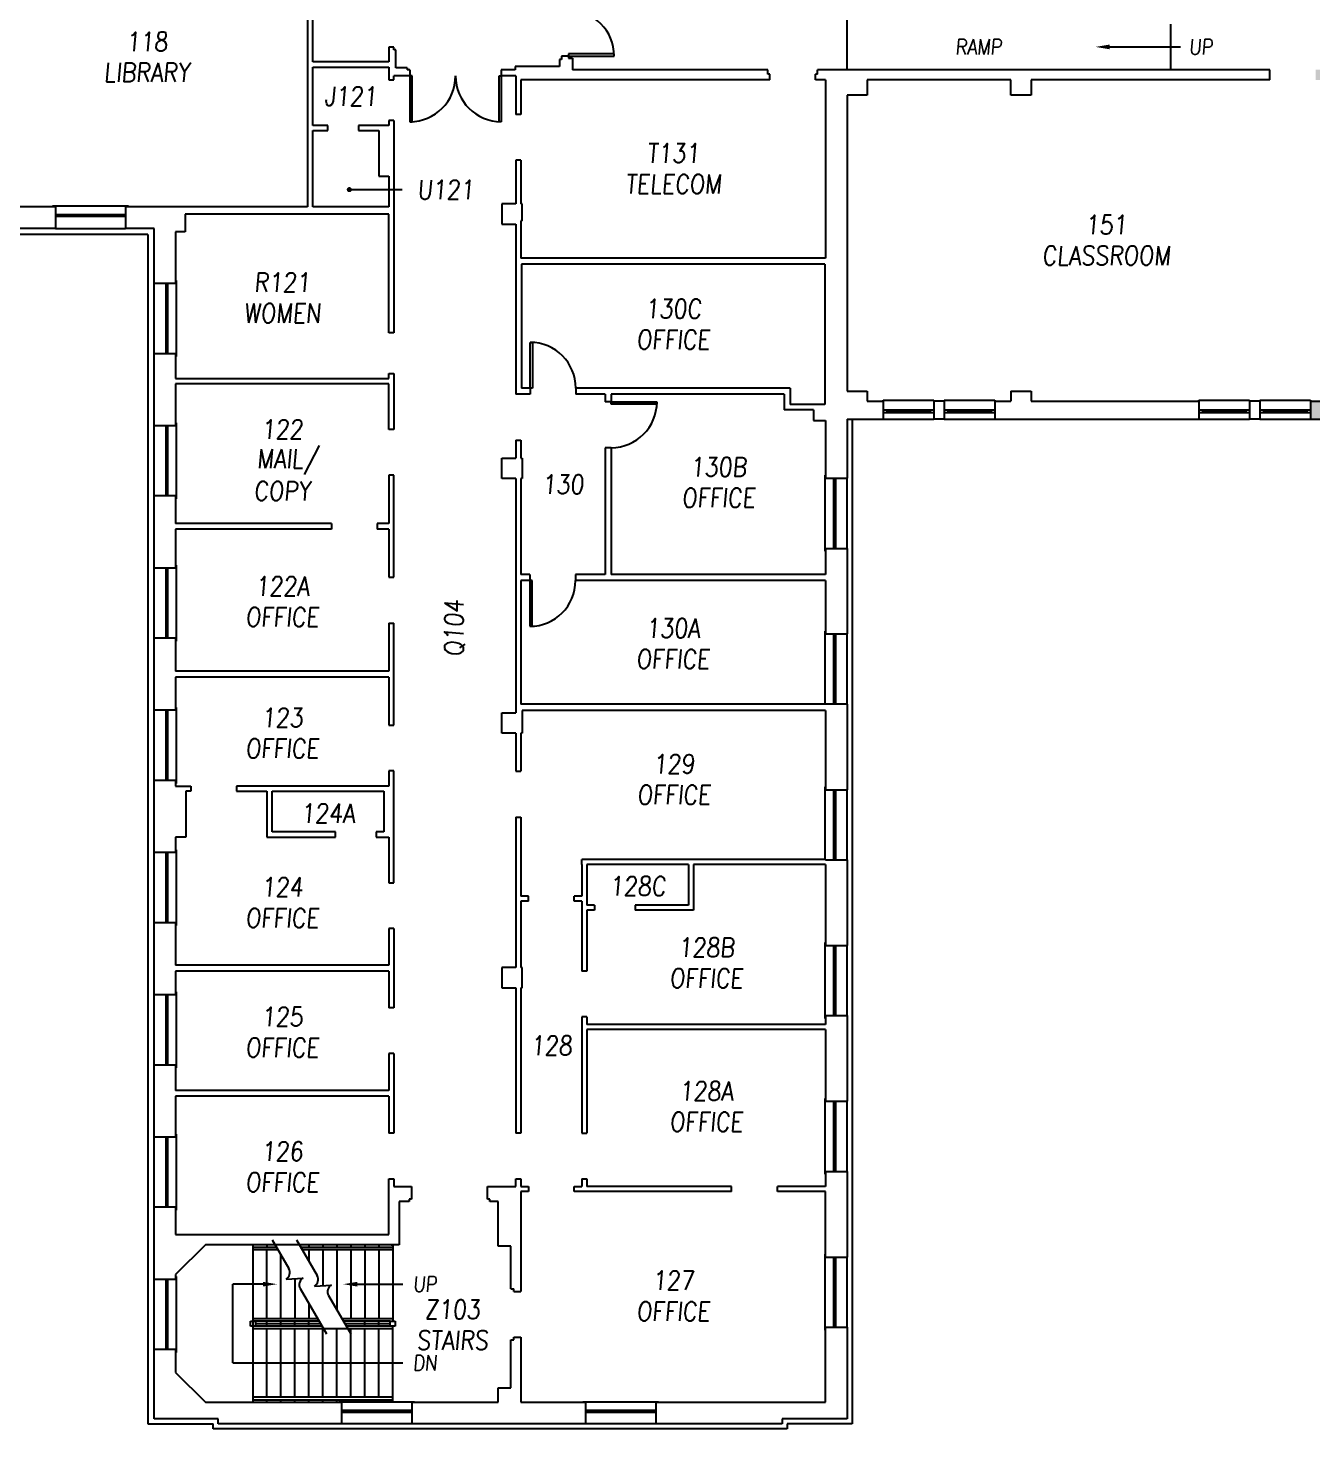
# Model space of a CAD drawing. Extents: x 689 to 4377, y 664 to 3532.
# Drawn here: x 1956 to 2967, y 1768 to 2871 of the extents above; entities that cross this region are included whole.
import ezdxf
from ezdxf.enums import TextEntityAlignment as Align

# ---------------------------------------------------------------- set-up
doc = ezdxf.new("R2010")
doc.units = 0
doc.header["$MEASUREMENT"] = 0
for name, color, linetype in [('A-BELOW', 111, 'CONTINUOUS'), ('A-DOOR', 7, 'CONTINUOUS'), ('A-FS-ID', 6, 'CONTINUOUS'), ('A-FS-NM', 6, 'CONTINUOUS'), ('A-GLAZ', 191, 'CONTINUOUS'), ('A-STRS', 4, 'CONTINUOUS'), ('A-WL-EX', 171, 'CONTINUOUS'), ('class_FILL', 252, 'CONTINUOUS')]:
    doc.layers.add(name, color=color, linetype=linetype)
doc.styles.get("Standard").update_dxf_attribs({"font": 'ROMANS.shx', "width": 0.85, "oblique": 5, "height": 6})

msp = doc.modelspace()

# ---------------------------------------------------------------- hatches: boundary and pattern name
at = {"layer": 'class_FILL'}
h = msp.add_hatch(color=256, dxfattribs=at)
h.dxf.hatch_style = 1
h.paths.add_polyline_path([(3214.81344, 2569.49503), (3570.18844, 2569.49503), (3570.18844, 2487.87003), (3579.18844, 2487.87003), (3579.18844, 2501.49503), (3594.81344, 2501.49503), (3594.81344, 2564.49503), (3606.81344, 2564.49503), (3606.81344, 2586.49503), (3594.81344, 2586.49503), (3594.81344, 2816.49503), (3606.81344, 2816.49503), (3606.81344, 2838.49503), (3574.81344, 2838.49503), (3574.81344, 2830.49503), (3586.81344, 2830.49503), (3586.81344, 2782.49503), (3538.81344, 2782.49503), (3538.81344, 2778.49503), (3574.81344, 2778.49503), (3574.81344, 2577.49503), (3424.81344, 2577.49503), (3424.81344, 2768.49503), (3497.81344, 2768.49503), (3497.81344, 2830.49503), (3538.81344, 2830.49503), (3538.81344, 2838.49503), (3473.31344, 2838.49503), (3473.31344, 2830.49503), (3489.81344, 2830.49503), (3489.81344, 2776.49503), (3424.81344, 2776.49503), (3424.81344, 2830.49503), (3441.31344, 2830.49503), (3441.31344, 2838.49503), (3418.81344, 2838.49503), (3418.81344, 2834.49503), (3420.81344, 2834.49503), (3420.81344, 2577.49503), (3412.81344, 2577.49503), (3412.81344, 2585.49503), (3396.81344, 2585.49503), (3396.81344, 2577.49503), (3384.81344, 2577.49503), (3384.81344, 2834.49503), (3386.81344, 2834.49503), (3386.81344, 2838.49503), (3260.81344, 2838.49503), (3260.81344, 2830.49503), (3262.81344, 2830.49503), (3262.81344, 2794.49503), (3270.81344, 2794.49503), (3270.81344, 2818.49503), (3380.81344, 2818.49503), (3380.81344, 2577.49503), (3216.81344, 2577.49503), (3216.81344, 2614.96026), (3208.81344, 2614.96026), (3208.81344, 2585.49503), (3199.81344, 2585.49503), (3199.81344, 2818.49503), (3208.81344, 2818.49503), (3208.81344, 2614.96026), (3216.81344, 2614.96026), (3216.81344, 2717.49503), (3262.81344, 2717.49503), (3262.81344, 2733.49503), (3258.81344, 2733.49503), (3258.81344, 2721.49503), (3216.81344, 2721.49503), (3216.81344, 2745.49503), (3258.81344, 2745.49503), (3258.81344, 2733.49503), (3262.81344, 2733.49503), (3262.81344, 2749.49503), (3216.81344, 2749.49503), (3216.81344, 2830.49503), (3224.81344, 2830.49503), (3224.81344, 2838.49503), (3183.81344, 2838.49503), (3183.81344, 2826.49503), (3166.81344, 2826.49503), (3166.81344, 2818.49503), (3191.81344, 2818.49503), (3191.81344, 2727.24503), (3092.81344, 2727.24503), (3092.81344, 2818.49503), (3118.81344, 2818.49503), (3118.81344, 2826.49503), (3101.81344, 2826.49503), (3101.81344, 2838.49503), (3068.81344, 2838.49503), (3068.81344, 2830.49503), (3084.81344, 2830.49503), (3084.81344, 2719.24503), (3191.81344, 2719.24503), (3191.81344, 2585.49503), (3187.81344, 2585.49503), (3187.81344, 2577.49503), (3016.81344, 2577.49503), (3016.81344, 2830.49503), (3032.81344, 2830.49503), (3032.81344, 2838.49503), (2969.81344, 2838.49503), (2969.81344, 2830.49503), (2981.81344, 2830.49503), (2981.81344, 2818.49503), (2997.81344, 2818.49503), (2997.81344, 2830.49503), (3008.81344, 2830.49503), (3008.81344, 2577.49503), (2997.81344, 2577.49503), (2997.81344, 2585.49503), (2981.81344, 2585.49503), (2981.81344, 2577.49503), (2965.81344, 2577.49503), (2965.81344, 2563.49503), (3200.81344, 2563.49503), (3200.81344, 2544.49503), (3214.81344, 2544.49503)])
h.paths.add_polyline_path([(3270.81344, 2826.49503), (3270.81344, 2830.49503), (3368.81344, 2830.49503), (3368.81344, 2826.49503)], flags=16)
h.paths.add_polyline_path([(3574.81344, 2569.49503), (3586.81344, 2569.49503), (3586.81344, 2541.49503), (3586.81344, 2509.49503), (3578.81344, 2509.49503), (3578.81344, 2517.49503), (3574.81344, 2517.49503)], flags=16)
h.paths.add_polyline_path([(3582.81344, 2577.49503), (3582.81344, 2778.49503), (3586.81344, 2778.49503), (3586.81344, 2577.49503)], flags=16)

# ---------------------------------------------------------------- linework, layer by layer
at = {"layer": 'A-BELOW'}
for p, q in [((2600.43844, 2934.49503), (2600.43844, 2838.49503)), ((2855.43844, 2874.49503), (2855.43844, 2838.49503)), ((2807.68844, 2856.49503), (2863.43844, 2856.49503)), ((2034.68844, 2731.12003), (1974.93844, 2731.12003)), ((1974.93844, 2731.12003), (1974.93844, 2730.62003)), ((2034.68844, 2731.12003), (2034.68844, 2730.62003)), ((1977.18844, 2713.62003), (2032.43844, 2713.62003)), ((2050.06344, 2708.87003), (1591.56344, 2708.87003)), ((2050.06344, 2708.87003), (2050.06344, 1772.49503)), ((2054.81344, 2614.99503), (2054.81344, 2670.24503)), ((2072.31344, 2672.49503), (2071.81344, 2672.49503)), ((2072.31344, 2672.49503), (2072.31344, 2612.74503)), ((2072.31344, 2612.74503), (2071.81344, 2612.74503)), ((2629.12594, 2578.49503), (2669.12594, 2578.49503)), ((2629.12594, 2577.49503), (2629.12594, 2578.49503)), ((2669.12594, 2578.49503), (2669.12594, 2577.49503)), ((2677.12594, 2578.49503), (2717.12594, 2578.49503)), ((2677.12594, 2577.49503), (2677.12594, 2578.49503)), ((2717.12594, 2578.49503), (2717.12594, 2577.49503)), ((2877.81344, 2577.49503), (2877.81344, 2578.49503)), ((2877.81344, 2578.49503), (2917.81344, 2578.49503)), ((2917.81344, 2578.49503), (2917.81344, 2577.49503)), ((2925.81344, 2577.49503), (2925.81344, 2578.49503)), ((2925.81344, 2578.49503), (2965.81344, 2578.49503)), ((2965.81344, 2578.49503), (2965.81344, 2577.49503)), ((2072.31344, 2560.49503), (2071.81344, 2560.49503)), ((2072.31344, 2560.49503), (2072.31344, 2500.74503)), ((2604.81344, 2563.49503), (2604.81344, 1772.49503)), ((2629.12594, 2563.49503), (2669.12594, 2563.49503)), ((2677.12594, 2563.49503), (2717.12594, 2563.49503)), ((2877.81344, 2563.49503), (2917.81344, 2563.49503)), ((2925.81344, 2563.49503), (2965.81344, 2563.49503)), ((2054.81344, 2502.99503), (2054.81344, 2558.24503)), ((2583.31344, 2519.24503), (2583.31344, 2459.49503)), ((2583.31344, 2519.24503), (2583.81344, 2519.24503)), ((2600.81344, 2461.74503), (2600.81344, 2516.99503)), ((2072.31344, 2500.74503), (2071.81344, 2500.74503)), ((2583.31344, 2459.49503), (2583.81344, 2459.49503)), ((2072.31344, 2448.49503), (2071.81344, 2448.49503)), ((2072.31344, 2448.49503), (2072.31344, 2388.74503)), ((2054.81344, 2390.99503), (2054.81344, 2446.24503)), ((2583.31344, 2396.62003), (2583.31344, 2339.12003)), ((2583.31344, 2396.62003), (2583.81344, 2396.62003)), ((2600.81344, 2339.12003), (2600.81344, 2394.37003)), ((2072.31344, 2388.74503), (2071.81344, 2388.74503)), ((2054.81344, 2278.99503), (2054.81344, 2334.24503)), ((2072.31344, 2336.49503), (2071.81344, 2336.49503)), ((2072.31344, 2336.49503), (2072.31344, 2276.74503)), ((2072.31344, 2276.74503), (2071.81344, 2276.74503)), ((2583.31344, 2273.99503), (2583.31344, 2216.87003)), ((2583.31344, 2273.99503), (2583.81344, 2273.99503)), ((2600.81344, 2216.49503), (2600.81344, 2271.74503)), ((2054.81344, 2166.99503), (2054.81344, 2222.24503)), ((2072.31344, 2224.49503), (2071.81344, 2224.49503)), ((2072.31344, 2224.49503), (2072.31344, 2164.74503)), ((2072.31344, 2164.74503), (2071.81344, 2164.74503)), ((2583.31344, 2151.37003), (2583.31344, 2091.62003)), ((2583.31344, 2151.37003), (2583.81344, 2151.37003)), ((2600.81344, 2093.87003), (2600.81344, 2149.12003)), ((2054.81344, 2054.99503), (2054.81344, 2110.24503)), ((2072.31344, 2112.49503), (2071.81344, 2112.49503)), ((2072.31344, 2112.49503), (2072.31344, 2052.74503)), ((2583.31344, 2091.62003), (2583.81344, 2091.62003)), ((2072.31344, 2052.74503), (2071.81344, 2052.74503)), ((2583.31344, 2028.74503), (2583.31344, 1968.99503)), ((2583.31344, 2028.74503), (2583.81344, 2028.74503)), ((2600.81344, 1971.24503), (2600.81344, 2026.49503)), ((2054.81344, 1942.99503), (2054.81344, 1998.24503)), ((2072.31344, 2000.49503), (2071.81344, 2000.49503)), ((2072.31344, 2000.49503), (2072.31344, 1940.74503)), ((2583.31344, 1968.99503), (2583.81344, 1968.99503)), ((2072.31344, 1940.74503), (2071.81344, 1940.74503)), ((2583.31344, 1906.12003), (2583.31344, 1846.37003)), ((2583.31344, 1906.12003), (2583.81344, 1906.12003)), ((2600.81344, 1848.62003), (2600.81344, 1903.87003)), ((2054.81344, 1830.99503), (2054.81344, 1886.24503)), ((2072.31344, 1888.49503), (2071.81344, 1888.49503)), ((2072.31344, 1888.49503), (2072.31344, 1828.74503)), ((2583.31344, 1846.37003), (2583.81344, 1846.37003)), ((2072.31344, 1828.74503), (2071.81344, 1828.74503)), ((2200.31344, 1789.99503), (2260.06344, 1789.99503)), ((2200.31344, 1789.99503), (2200.31344, 1789.49503)), ((2260.06344, 1789.99503), (2260.06344, 1789.49503)), ((2392.56344, 1789.99503), (2452.31344, 1789.99503)), ((2392.56344, 1789.99503), (2392.56344, 1789.49503)), ((2452.31344, 1789.99503), (2452.31344, 1789.49503)), ((2050.06344, 1772.49503), (2101.31344, 1772.49503)), ((2101.31344, 1768.49503), (2101.31344, 1772.49503)), ((2553.56344, 1768.49503), (2101.31344, 1768.49503)), ((2257.81344, 1772.49503), (2202.56344, 1772.49503)), ((2450.06344, 1772.49503), (2394.81344, 1772.49503)), ((2604.81344, 1772.49503), (2553.56344, 1772.49503)), ((2553.56344, 1772.49503), (2553.56344, 1768.49503))]:
    msp.add_line(p, q, dxfattribs=at)
msp.add_solid([(2807.68844, 2854.62003), (2807.68844, 2858.37003), (2796.43844, 2856.49503)], dxfattribs=at)
at = {"layer": 'A-DOOR'}
for p, q in [((2417.31344, 2850.99503), (2381.31344, 2850.99503)), ((2381.31344, 2850.99503), (2381.31344, 2849.24503)), ((2381.31344, 2849.24503), (2417.31344, 2849.24503)), ((2417.31344, 2849.24503), (2417.31344, 2850.99503)), ((2258.06344, 2833.62003), (2256.31344, 2833.62003)), ((2256.31344, 2833.62003), (2256.31344, 2797.62003)), ((2258.06344, 2797.62003), (2258.06344, 2833.62003)), ((2326.56344, 2833.62003), (2328.31344, 2833.62003)), ((2326.56344, 2797.62003), (2326.56344, 2833.62003)), ((2328.31344, 2833.62003), (2328.31344, 2797.62003)), ((2256.31344, 2797.62003), (2258.06344, 2797.62003)), ((2328.31344, 2797.62003), (2326.56344, 2797.62003)), ((2351.06344, 2623.87003), (2352.81344, 2623.87003)), ((2351.06344, 2587.87003), (2351.06344, 2623.87003)), ((2352.81344, 2623.87003), (2352.81344, 2587.87003)), ((2352.81344, 2587.87003), (2351.06344, 2587.87003)), ((2414.93844, 2575.24503), (2414.93844, 2576.99503)), ((2414.93844, 2576.99503), (2450.93844, 2576.99503)), ((2450.93844, 2575.24503), (2414.93844, 2575.24503)), ((2450.93844, 2576.99503), (2450.93844, 2575.24503)), ((2350.81344, 2436.37003), (2350.81344, 2400.37003)), ((2352.56344, 2436.37003), (2350.81344, 2436.37003)), ((2352.56344, 2400.37003), (2352.56344, 2436.37003)), ((2350.81344, 2400.37003), (2352.56344, 2400.37003))]:
    msp.add_line(p, q, dxfattribs=at)
for centre, start, end in [((2381.31344, 2849.24503), 0, 90), ((2256.31344, 2833.62003), 270, 0), ((2328.31344, 2833.62003), 180, 270), ((2351.06344, 2587.87003), 0, 90), ((2414.93844, 2576.99503), 270, 0), ((2350.81344, 2436.37003), 270, 0)]:
    msp.add_arc(centre, 36, start, end, dxfattribs=at)
at = {"layer": 'A-FS-ID'}
msp.add_line((2208.65897, 2744.13831), (2250.17055, 2744.13831), dxfattribs=at)
at = {"layer": 'A-FS-ID', "const_width": 2}
msp.add_lwpolyline([(2209.65897, 2744.13831, -1), (2207.65897, 2744.13831, -1)], format="xyb", close=True, dxfattribs=at)
at = {"layer": 'A-GLAZ'}
for p, q in [((2032.43844, 2724.37003), (1977.18844, 2724.37003)), ((1979.18844, 2724.37003), (1979.18844, 2722.87003)), ((2003.06344, 2722.87003), (2003.06344, 2724.37003)), ((2006.56344, 2722.87003), (2006.56344, 2724.37003)), ((2030.43844, 2724.37003), (2030.43844, 2722.87003)), ((2032.43844, 2722.87003), (1977.18844, 2722.87003)), ((1979.18844, 2723.74503), (2003.06344, 2723.74503)), ((1979.18844, 2723.49503), (2003.06344, 2723.49503)), ((2006.56344, 2723.74503), (2030.43844, 2723.74503)), ((2006.56344, 2723.49503), (2030.43844, 2723.49503)), ((2064.06344, 2670.24503), (2064.06344, 2614.99503)), ((2065.56344, 2670.24503), (2065.56344, 2614.99503)), ((2065.56344, 2668.24503), (2064.06344, 2668.24503)), ((2064.68844, 2644.37003), (2064.68844, 2668.24503)), ((2064.93844, 2644.37003), (2064.93844, 2668.24503)), ((2064.06344, 2644.37003), (2065.56344, 2644.37003)), ((2064.06344, 2640.87003), (2065.56344, 2640.87003)), ((2064.68844, 2616.99503), (2064.68844, 2640.87003)), ((2064.93844, 2616.99503), (2064.93844, 2640.87003)), ((2065.56344, 2616.99503), (2064.06344, 2616.99503)), ((2669.12594, 2570.49503), (2629.12594, 2570.49503)), ((2632.12594, 2570.49503), (2632.12594, 2568.49503)), ((2666.12594, 2570.49503), (2666.12594, 2568.49503)), ((2717.12594, 2570.49503), (2677.12594, 2570.49503)), ((2680.12594, 2570.49503), (2680.12594, 2568.49503)), ((2714.12594, 2570.49503), (2714.12594, 2568.49503)), ((2917.81344, 2570.49503), (2877.81344, 2570.49503)), ((2880.81344, 2570.49503), (2880.81344, 2568.49503)), ((2914.81344, 2570.49503), (2914.81344, 2568.49503)), ((2965.81344, 2570.49503), (2925.81344, 2570.49503)), ((2928.81344, 2570.49503), (2928.81344, 2568.49503)), ((2962.81344, 2570.49503), (2962.81344, 2568.49503)), ((2669.12594, 2568.49503), (2629.12594, 2568.49503)), ((2666.12594, 2569.49503), (2632.12594, 2569.49503)), ((2666.12594, 2569.24503), (2632.12594, 2569.24503)), ((2666.12594, 2568.74503), (2632.12594, 2568.74503)), ((2717.12594, 2568.49503), (2677.12594, 2568.49503)), ((2714.12594, 2569.49503), (2680.12594, 2569.49503)), ((2714.12594, 2569.24503), (2680.12594, 2569.24503)), ((2714.12594, 2568.74503), (2680.12594, 2568.74503)), ((2917.81344, 2568.49503), (2877.81344, 2568.49503)), ((2914.81344, 2569.49503), (2880.81344, 2569.49503)), ((2914.81344, 2569.24503), (2880.81344, 2569.24503)), ((2914.81344, 2568.74503), (2880.81344, 2568.74503)), ((2965.81344, 2568.49503), (2925.81344, 2568.49503)), ((2962.81344, 2569.49503), (2928.81344, 2569.49503)), ((2962.81344, 2569.24503), (2928.81344, 2569.24503)), ((2962.81344, 2568.74503), (2928.81344, 2568.74503)), ((2064.06344, 2558.24503), (2064.06344, 2502.99503)), ((2065.56344, 2556.24503), (2064.06344, 2556.24503)), ((2064.68844, 2532.37003), (2064.68844, 2556.24503)), ((2064.93844, 2532.37003), (2064.93844, 2556.24503)), ((2065.56344, 2558.24503), (2065.56344, 2502.99503)), ((2064.06344, 2532.37003), (2065.56344, 2532.37003)), ((2064.06344, 2528.87003), (2065.56344, 2528.87003)), ((2064.68844, 2504.99503), (2064.68844, 2528.87003)), ((2064.93844, 2504.99503), (2064.93844, 2528.87003)), ((2590.06344, 2516.99503), (2590.06344, 2461.74503)), ((2590.06344, 2514.99503), (2591.56344, 2514.99503)), ((2590.68844, 2491.12003), (2590.68844, 2514.99503)), ((2590.93844, 2491.12003), (2590.93844, 2514.99503)), ((2591.56344, 2516.99503), (2591.56344, 2461.74503)), ((2065.56344, 2504.99503), (2064.06344, 2504.99503)), ((2591.56344, 2491.12003), (2590.06344, 2491.12003)), ((2591.56344, 2487.62003), (2590.06344, 2487.62003)), ((2590.68844, 2463.74503), (2590.68844, 2487.62003)), ((2590.93844, 2463.74503), (2590.93844, 2487.62003)), ((2590.06344, 2463.74503), (2591.56344, 2463.74503)), ((2064.06344, 2446.24503), (2064.06344, 2390.99503)), ((2065.56344, 2444.24503), (2064.06344, 2444.24503)), ((2064.68844, 2420.37003), (2064.68844, 2444.24503)), ((2064.93844, 2420.37003), (2064.93844, 2444.24503)), ((2065.56344, 2446.24503), (2065.56344, 2390.99503)), ((2064.06344, 2420.37003), (2065.56344, 2420.37003)), ((2064.06344, 2416.87003), (2065.56344, 2416.87003)), ((2064.68844, 2392.99503), (2064.68844, 2416.87003)), ((2064.93844, 2392.99503), (2064.93844, 2416.87003)), ((2590.06344, 2394.37003), (2590.06344, 2339.12003)), ((2591.56344, 2394.37003), (2591.56344, 2339.12003)), ((2065.56344, 2392.99503), (2064.06344, 2392.99503)), ((2590.06344, 2392.37003), (2591.56344, 2392.37003)), ((2590.68844, 2368.49503), (2590.68844, 2392.37003)), ((2590.93844, 2368.49503), (2590.93844, 2392.37003)), ((2591.56344, 2368.49503), (2590.06344, 2368.49503)), ((2591.56344, 2364.99503), (2590.06344, 2364.99503)), ((2590.68844, 2341.12003), (2590.68844, 2364.99503)), ((2590.93844, 2341.12003), (2590.93844, 2364.99503)), ((2590.06344, 2341.12003), (2591.56344, 2341.12003)), ((2064.06344, 2334.24503), (2064.06344, 2278.99503)), ((2065.56344, 2332.24503), (2064.06344, 2332.24503)), ((2064.68844, 2308.37003), (2064.68844, 2332.24503)), ((2064.93844, 2308.37003), (2064.93844, 2332.24503)), ((2065.56344, 2334.24503), (2065.56344, 2278.99503)), ((2064.06344, 2308.37003), (2065.56344, 2308.37003)), ((2064.06344, 2304.87003), (2065.56344, 2304.87003)), ((2064.68844, 2280.99503), (2064.68844, 2304.87003)), ((2064.93844, 2280.99503), (2064.93844, 2304.87003)), ((2065.56344, 2280.99503), (2064.06344, 2280.99503)), ((2590.06344, 2271.74503), (2590.06344, 2216.49503)), ((2590.06344, 2269.74503), (2591.56344, 2269.74503)), ((2590.68844, 2245.87003), (2590.68844, 2269.74503)), ((2590.93844, 2245.87003), (2590.93844, 2269.74503)), ((2591.56344, 2271.74503), (2591.56344, 2216.49503)), ((2591.56344, 2245.87003), (2590.06344, 2245.87003)), ((2591.56344, 2242.37003), (2590.06344, 2242.37003)), ((2590.68844, 2218.49503), (2590.68844, 2242.37003)), ((2590.93844, 2218.49503), (2590.93844, 2242.37003)), ((2064.06344, 2222.24503), (2064.06344, 2166.99503)), ((2065.56344, 2220.24503), (2064.06344, 2220.24503)), ((2064.68844, 2196.37003), (2064.68844, 2220.24503)), ((2064.93844, 2196.37003), (2064.93844, 2220.24503)), ((2065.56344, 2222.24503), (2065.56344, 2166.99503)), ((2590.06344, 2218.49503), (2591.56344, 2218.49503)), ((2064.06344, 2196.37003), (2065.56344, 2196.37003)), ((2064.06344, 2192.87003), (2065.56344, 2192.87003)), ((2064.68844, 2168.99503), (2064.68844, 2192.87003)), ((2064.93844, 2168.99503), (2064.93844, 2192.87003)), ((2065.56344, 2168.99503), (2064.06344, 2168.99503)), ((2590.06344, 2149.12003), (2590.06344, 2093.87003)), ((2590.06344, 2147.12003), (2591.56344, 2147.12003)), ((2590.68844, 2123.24503), (2590.68844, 2147.12003)), ((2590.93844, 2123.24503), (2590.93844, 2147.12003)), ((2591.56344, 2149.12003), (2591.56344, 2093.87003)), ((2591.56344, 2123.24503), (2590.06344, 2123.24503)), ((2591.56344, 2119.74503), (2590.06344, 2119.74503)), ((2590.68844, 2095.87003), (2590.68844, 2119.74503)), ((2590.93844, 2095.87003), (2590.93844, 2119.74503)), ((2064.06344, 2110.24503), (2064.06344, 2054.99503)), ((2065.56344, 2108.24503), (2064.06344, 2108.24503)), ((2064.68844, 2084.37003), (2064.68844, 2108.24503)), ((2064.93844, 2084.37003), (2064.93844, 2108.24503)), ((2065.56344, 2110.24503), (2065.56344, 2054.99503)), ((2590.06344, 2095.87003), (2591.56344, 2095.87003)), ((2064.06344, 2084.37003), (2065.56344, 2084.37003)), ((2064.06344, 2080.87003), (2065.56344, 2080.87003)), ((2064.68844, 2056.99503), (2064.68844, 2080.87003)), ((2064.93844, 2056.99503), (2064.93844, 2080.87003)), ((2065.56344, 2056.99503), (2064.06344, 2056.99503)), ((2590.06344, 2026.49503), (2590.06344, 1971.24503)), ((2590.06344, 2024.49503), (2591.56344, 2024.49503)), ((2590.68844, 2000.62003), (2590.68844, 2024.49503)), ((2590.93844, 2000.62003), (2590.93844, 2024.49503)), ((2591.56344, 2026.49503), (2591.56344, 1971.24503)), ((2064.06344, 1998.24503), (2064.06344, 1942.99503)), ((2065.56344, 1996.24503), (2064.06344, 1996.24503)), ((2064.68844, 1972.37003), (2064.68844, 1996.24503)), ((2064.93844, 1972.37003), (2064.93844, 1996.24503)), ((2065.56344, 1998.24503), (2065.56344, 1942.99503)), ((2591.56344, 2000.62003), (2590.06344, 2000.62003)), ((2591.56344, 1997.12003), (2590.06344, 1997.12003)), ((2590.68844, 1973.24503), (2590.68844, 1997.12003)), ((2590.93844, 1973.24503), (2590.93844, 1997.12003)), ((2064.06344, 1972.37003), (2065.56344, 1972.37003)), ((2064.06344, 1968.87003), (2065.56344, 1968.87003)), ((2064.68844, 1944.99503), (2064.68844, 1968.87003)), ((2064.93844, 1944.99503), (2064.93844, 1968.87003)), ((2590.06344, 1973.24503), (2591.56344, 1973.24503)), ((2065.56344, 1944.99503), (2064.06344, 1944.99503)), ((2590.06344, 1903.87003), (2590.06344, 1848.62003)), ((2590.06344, 1901.87003), (2591.56344, 1901.87003)), ((2590.68844, 1877.99503), (2590.68844, 1901.87003)), ((2590.93844, 1877.99503), (2590.93844, 1901.87003)), ((2591.56344, 1903.87003), (2591.56344, 1848.62003)), ((2064.06344, 1886.24503), (2064.06344, 1830.99503)), ((2065.56344, 1886.24503), (2065.56344, 1830.99503)), ((2065.56344, 1884.24503), (2064.06344, 1884.24503)), ((2064.68844, 1860.37003), (2064.68844, 1884.24503)), ((2064.93844, 1860.37003), (2064.93844, 1884.24503)), ((2591.56344, 1877.99503), (2590.06344, 1877.99503)), ((2591.56344, 1874.49503), (2590.06344, 1874.49503)), ((2590.68844, 1850.62003), (2590.68844, 1874.49503)), ((2590.93844, 1850.62003), (2590.93844, 1874.49503)), ((2064.06344, 1860.37003), (2065.56344, 1860.37003)), ((2064.06344, 1856.87003), (2065.56344, 1856.87003)), ((2064.68844, 1832.99503), (2064.68844, 1856.87003)), ((2064.93844, 1832.99503), (2064.93844, 1856.87003)), ((2590.06344, 1850.62003), (2591.56344, 1850.62003)), ((2065.56344, 1832.99503), (2064.06344, 1832.99503)), ((2202.56344, 1783.24503), (2257.81344, 1783.24503)), ((2202.56344, 1781.74503), (2257.81344, 1781.74503)), ((2204.56344, 1783.24503), (2204.56344, 1781.74503)), ((2228.43844, 1782.62003), (2204.56344, 1782.62003)), ((2228.43844, 1782.37003), (2204.56344, 1782.37003)), ((2228.43844, 1781.74503), (2228.43844, 1783.24503)), ((2231.93844, 1781.74503), (2231.93844, 1783.24503)), ((2255.81344, 1782.62003), (2231.93844, 1782.62003)), ((2255.81344, 1782.37003), (2231.93844, 1782.37003)), ((2255.81344, 1783.24503), (2255.81344, 1781.74503)), ((2394.81344, 1783.24503), (2450.06344, 1783.24503)), ((2394.81344, 1781.74503), (2450.06344, 1781.74503)), ((2396.81344, 1783.24503), (2396.81344, 1781.74503)), ((2420.68844, 1782.62003), (2396.81344, 1782.62003)), ((2420.68844, 1782.37003), (2396.81344, 1782.37003)), ((2420.68844, 1781.74503), (2420.68844, 1783.24503)), ((2424.18844, 1781.74503), (2424.18844, 1783.24503)), ((2448.06344, 1782.62003), (2424.18844, 1782.62003)), ((2448.06344, 1782.37003), (2424.18844, 1782.37003)), ((2448.06344, 1783.24503), (2448.06344, 1781.74503))]:
    msp.add_line(p, q, dxfattribs=at)
at = {"layer": 'A-STRS'}
for p, q in [((2132.81344, 1789.49503), (2132.81344, 1913.49503)), ((2132.81344, 1911.49503), (2151.31731, 1911.49503)), ((2152.47201, 1909.49503), (2132.81344, 1909.49503)), ((2143.81344, 1913.49503), (2143.81344, 1911.49503)), ((2143.81344, 1855.49503), (2143.81344, 1909.49503)), ((2147.85321, 1917.49503), (2161.01143, 1894.70431)), ((2166.99809, 1917.49503), (2183.31756, 1889.22888)), ((2170.46219, 1911.49503), (2242.81344, 1911.49503)), ((2242.81344, 1909.49503), (2171.61689, 1909.49503)), ((2176.81344, 1913.49503), (2176.81344, 1911.49503)), ((2176.81344, 1909.49503), (2176.81344, 1900.49434)), ((2187.81344, 1913.49503), (2187.81344, 1911.49503)), ((2187.81344, 1909.49503), (2187.81344, 1881.4344)), ((2198.81344, 1913.49503), (2198.81344, 1911.49503)), ((2198.81344, 1909.49503), (2198.81344, 1862.38922)), ((2209.81344, 1913.49503), (2209.81344, 1911.49503)), ((2209.81344, 1909.49503), (2209.81344, 1855.49503)), ((2220.81344, 1913.49503), (2220.81344, 1911.49503)), ((2220.81344, 1909.49503), (2220.81344, 1855.49503)), ((2231.81344, 1913.49503), (2231.81344, 1911.49503)), ((2231.81344, 1909.49503), (2231.81344, 1855.49503)), ((2241.56344, 1913.49503), (2242.81344, 1913.49503)), ((2242.81344, 1913.49503), (2242.81344, 1853.49503)), ((2242.81344, 1911.49503), (2242.81344, 1909.49503)), ((2154.81344, 1855.49503), (2154.81344, 1905.43955)), ((2158.81528, 1886.50816), (2172.20759, 1887.31201)), ((2165.81344, 1886.92821), (2165.81344, 1855.49503)), ((2116.81344, 1820.49503), (2116.81344, 1882.49503)), ((2140.56344, 1882.49503), (2116.81344, 1882.49503)), ((2170.01143, 1879.11586), (2190.57713, 1843.49503)), ((2181.12141, 1881.03273), (2194.51371, 1881.83658)), ((2215.06344, 1882.49503), (2250.81344, 1882.49503)), ((2176.81344, 1867.33443), (2176.81344, 1855.49503)), ((2192.31756, 1873.64042), (2209.72201, 1843.49503)), ((2130.81344, 1849.49503), (2130.81344, 1853.49503)), ((2130.81344, 1853.49503), (2134.81344, 1853.49503)), ((2132.81344, 1855.49503), (2183.64892, 1855.49503)), ((2184.80362, 1853.49503), (2132.81344, 1853.49503)), ((2134.81344, 1853.49503), (2134.81344, 1849.49503)), ((2143.81344, 1849.49503), (2143.81344, 1853.49503)), ((2154.81344, 1849.49503), (2154.81344, 1853.49503)), ((2165.81344, 1849.49503), (2165.81344, 1853.49503)), ((2176.81344, 1849.49503), (2176.81344, 1853.49503)), ((2202.79381, 1855.49503), (2242.81344, 1855.49503)), ((2240.81344, 1853.49503), (2203.94851, 1853.49503)), ((2220.81344, 1849.49503), (2220.81344, 1853.49503)), ((2231.81344, 1849.49503), (2231.81344, 1853.49503)), ((2240.81344, 1849.49503), (2240.81344, 1853.49503)), ((2240.81344, 1853.49503), (2244.81344, 1853.49503)), ((2244.81344, 1853.49503), (2244.81344, 1849.49503)), ((2134.81344, 1849.49503), (2130.81344, 1849.49503)), ((2187.11302, 1849.49503), (2132.81344, 1849.49503)), ((2132.81344, 1847.49503), (2242.81344, 1847.49503)), ((2134.81344, 1851.49503), (2185.95832, 1851.49503)), ((2143.81344, 1793.49503), (2143.81344, 1847.49503)), ((2154.81344, 1793.49503), (2154.81344, 1847.49503)), ((2165.81344, 1851.49503), (2185.95832, 1851.49503)), ((2165.81344, 1793.49503), (2165.81344, 1847.49503)), ((2176.81344, 1793.49503), (2176.81344, 1847.49503)), ((2187.81344, 1793.49503), (2187.81344, 1847.49503)), ((2198.81344, 1793.49503), (2198.81344, 1847.49503)), ((2205.10321, 1851.49503), (2240.81344, 1851.49503)), ((2240.81344, 1849.49503), (2206.25791, 1849.49503)), ((2209.81344, 1793.49503), (2209.81344, 1847.49503)), ((2216.10321, 1851.49503), (2240.81344, 1851.49503)), ((2220.81344, 1793.49503), (2220.81344, 1847.49503)), ((2231.81344, 1793.49503), (2231.81344, 1847.49503)), ((2244.81344, 1849.49503), (2240.81344, 1849.49503)), ((2242.81344, 1789.99503), (2242.81344, 1849.49503)), ((2116.81344, 1820.49503), (2250.81344, 1820.49503)), ((2242.81344, 1793.49503), (2132.81344, 1793.49503)), ((2132.81344, 1791.49503), (2242.81344, 1791.49503)), ((2143.81344, 1789.49503), (2143.81344, 1791.49503)), ((2154.81344, 1789.49503), (2154.81344, 1791.49503)), ((2165.81344, 1789.49503), (2165.81344, 1791.49503)), ((2176.81344, 1789.49503), (2176.81344, 1791.49503)), ((2187.81344, 1789.49503), (2187.81344, 1791.49503)), ((2198.81344, 1789.49503), (2198.81344, 1791.49503)), ((2209.81344, 1789.99503), (2209.81344, 1791.49503)), ((2220.81344, 1789.99503), (2220.81344, 1791.49503)), ((2231.81344, 1789.99503), (2231.81344, 1791.49503)), ((2242.81344, 1791.49503), (2242.81344, 1793.49503))]:
    msp.add_line(p, q, dxfattribs=at)
for centre, start, end in [((2155.81528, 1891.70431), 300, 30), ((2175.20759, 1882.11586), 120, 210), ((2178.12141, 1886.22888), 300, 30), ((2197.51371, 1876.64042), 120, 210)]:
    msp.add_arc(centre, 6, start, end, dxfattribs=at)
for points in [[(2140.56344, 1880.62003), (2140.56344, 1884.37003), (2151.81344, 1882.49503)], [(2215.06344, 1884.37003), (2215.06344, 1880.62003), (2203.81344, 1882.49503)]]:
    msp.add_solid(points, dxfattribs=at)
at = {"layer": 'A-WL-EX'}
for p, q in [((2175.81344, 2970.99503), (2175.81344, 2730.62003)), ((2179.81344, 2844.62003), (2179.81344, 2942.99503)), ((2243.81344, 2856.24503), (2239.81344, 2856.24503)), ((2239.81344, 2856.24503), (2239.81344, 2844.62003)), ((2243.81344, 2854.24503), (2243.81344, 2856.24503)), ((2245.31344, 2854.24503), (2243.81344, 2854.24503)), ((2245.31344, 2839.99503), (2245.31344, 2854.24503)), ((2375.81344, 2846.49503), (2374.31344, 2846.49503)), ((2374.31344, 2846.49503), (2374.31344, 2840.99503)), ((2375.81344, 2849.24503), (2375.81344, 2846.49503)), ((2381.31344, 2849.24503), (2375.81344, 2849.24503)), ((2381.31344, 2849.24503), (2381.31344, 2847.74503)), ((2381.31344, 2847.74503), (2384.56344, 2847.74503)), ((2384.56344, 2847.74503), (2384.56344, 2838.49503)), ((2239.81344, 2844.62003), (2179.81344, 2844.62003)), ((2179.81344, 2840.62003), (2239.81344, 2840.62003)), ((2179.81344, 2794.62003), (2179.81344, 2840.62003)), ((2239.81344, 2840.62003), (2239.81344, 2830.62003)), ((2254.31344, 2839.99503), (2245.31344, 2839.99503)), ((2254.31344, 2839.99503), (2254.31344, 2838.49503)), ((2256.31344, 2838.49503), (2254.31344, 2838.49503)), ((2339.31344, 2838.49503), (2328.31344, 2838.49503)), ((2374.31344, 2840.99503), (2339.31344, 2840.99503)), ((2538.31344, 2838.49503), (2384.56344, 2838.49503)), ((2538.31344, 2834.99503), (2538.31344, 2838.49503)), ((2539.81344, 2834.99503), (2538.31344, 2834.99503)), ((2539.81344, 2830.49503), (2539.81344, 2834.99503)), ((2577.31344, 2834.99503), (2575.81344, 2834.99503)), ((2575.81344, 2830.49503), (2575.81344, 2834.99503)), ((2933.81344, 2838.49503), (2577.31344, 2838.49503)), ((2577.31344, 2834.99503), (2577.31344, 2838.49503)), ((2933.81344, 2830.49503), (2933.81344, 2838.49503)), ((2239.81344, 2830.62003), (2243.81344, 2830.62003)), ((2243.81344, 2830.62003), (2243.81344, 2833.62003)), ((2256.31344, 2833.62003), (2243.81344, 2833.62003)), ((2339.81344, 2833.62003), (2328.31344, 2833.62003)), ((2539.81344, 2830.49503), (2343.81344, 2830.49503)), ((2583.81344, 2830.49503), (2575.81344, 2830.49503)), ((2729.81344, 2830.49503), (2616.43844, 2830.49503)), ((2616.43844, 2830.49503), (2616.43844, 2818.49503)), ((2729.81344, 2818.49503), (2729.81344, 2830.49503)), ((2933.81344, 2830.49503), (2745.81344, 2830.49503)), ((2745.81344, 2830.49503), (2745.81344, 2818.49503)), ((2600.81344, 2818.49503), (2600.81344, 2585.49503)), ((2616.43844, 2818.49503), (2600.81344, 2818.49503)), ((2745.81344, 2818.49503), (2729.81344, 2818.49503)), ((2343.81344, 2803.37003), (2339.81344, 2803.37003)), ((2191.81344, 2794.62003), (2179.81344, 2794.62003)), ((2179.81344, 2730.62003), (2179.81344, 2790.62003)), ((2179.81344, 2790.62003), (2191.81344, 2790.62003)), ((2191.81344, 2790.62003), (2191.81344, 2794.62003)), ((2239.81344, 2794.62003), (2215.81344, 2794.62003)), ((2215.81344, 2794.62003), (2215.81344, 2790.62003)), ((2215.81344, 2790.62003), (2231.81344, 2790.62003)), ((2231.81344, 2790.62003), (2231.81344, 2754.62003)), ((2243.81344, 2798.62003), (2239.81344, 2798.62003)), ((2239.81344, 2798.62003), (2239.81344, 2794.62003)), ((2243.81344, 2798.62003), (2243.81344, 2631.37003)), ((2343.81344, 2767.37003), (2339.81344, 2767.37003)), ((2231.81344, 2754.62003), (2239.81344, 2754.62003)), ((2239.81344, 2754.62003), (2239.81344, 2730.62003)), ((1977.18844, 2730.62003), (1922.56344, 2730.62003)), ((1977.18844, 2730.62003), (1977.18844, 2713.62003)), ((2175.81344, 2730.62003), (2032.43844, 2730.62003)), ((2032.43844, 2730.62003), (2032.43844, 2713.62003)), ((2239.81344, 2724.87003), (2079.31344, 2724.87003)), ((2079.31344, 2724.87003), (2079.31344, 2710.99503)), ((2239.81344, 2730.62003), (2179.81344, 2730.62003)), ((2239.81344, 2631.37003), (2239.81344, 2724.87003)), ((2339.81344, 2732.99503), (2328.81344, 2732.99503)), ((2328.81344, 2732.99503), (2328.81344, 2716.99503)), ((2344.81344, 2732.99503), (2343.81344, 2732.99503)), ((2344.81344, 2719.49503), (2344.81344, 2732.99503)), ((1977.18844, 2713.62003), (1910.18844, 2713.62003)), ((2054.81344, 2713.62003), (2032.43844, 2713.62003)), ((2054.81344, 2670.24503), (2054.81344, 2713.62003)), ((2328.81344, 2716.99503), (2339.81344, 2716.99503)), ((2339.81344, 2716.99503), (2339.81344, 2582.99503)), ((2344.81344, 2719.49503), (2343.81344, 2719.49503)), ((2343.81344, 2719.49503), (2343.81344, 2690.24503)), ((2071.81344, 2710.99503), (2071.81344, 2670.24503)), ((2079.31344, 2710.99503), (2071.81344, 2710.99503)), ((2583.81344, 2690.24503), (2343.81344, 2690.24503)), ((2344.31344, 2685.37003), (2344.31344, 2587.87003)), ((2583.31344, 2685.37003), (2344.31344, 2685.37003)), ((2583.31344, 2685.37003), (2583.31344, 2574.87003)), ((2071.81344, 2670.24503), (2054.81344, 2670.24503)), ((2243.81344, 2631.37003), (2239.81344, 2631.37003)), ((2054.81344, 2558.24503), (2054.81344, 2614.99503)), ((2071.81344, 2614.99503), (2054.81344, 2614.99503)), ((2071.81344, 2614.99503), (2071.81344, 2595.37003)), ((2071.81344, 2595.37003), (2239.81344, 2595.37003)), ((2239.81344, 2599.37003), (2243.81344, 2599.37003)), ((2239.81344, 2595.37003), (2239.81344, 2599.37003)), ((2243.81344, 2599.37003), (2243.81344, 2555.37003)), ((2239.81344, 2591.37003), (2071.81344, 2591.37003)), ((2071.81344, 2591.37003), (2071.81344, 2558.24503)), ((2239.81344, 2555.37003), (2239.81344, 2591.37003)), ((2351.06344, 2582.99503), (2339.81344, 2582.99503)), ((2351.06344, 2587.87003), (2344.31344, 2587.87003)), ((2351.06344, 2587.87003), (2351.06344, 2582.99503)), ((2555.93844, 2587.87003), (2387.06344, 2587.87003)), ((2387.06344, 2587.87003), (2387.06344, 2582.99503)), ((2410.06344, 2582.99503), (2387.06344, 2582.99503)), ((2410.06344, 2582.99503), (2410.06344, 2576.99503)), ((2414.93844, 2582.99503), (2414.93844, 2576.99503)), ((2551.06344, 2582.99503), (2414.93844, 2582.99503)), ((2551.06344, 2582.99503), (2551.06344, 2570.74503)), ((2555.93844, 2587.87003), (2555.93844, 2574.87003)), ((2600.81344, 2585.49503), (2616.43844, 2585.49503)), ((2616.43844, 2585.49503), (2616.43844, 2577.49503)), ((2729.81344, 2585.49503), (2729.81344, 2577.49503)), ((2729.81344, 2585.49503), (2745.81344, 2585.49503)), ((2745.81344, 2585.49503), (2745.81344, 2577.49503)), ((2414.93844, 2576.99503), (2410.06344, 2576.99503)), ((2574.31344, 2570.74503), (2551.06344, 2570.74503)), ((2583.31344, 2574.87003), (2555.93844, 2574.87003)), ((2574.31344, 2570.74503), (2574.31344, 2562.49503)), ((2616.43844, 2577.49503), (2629.12594, 2577.49503)), ((2629.12594, 2577.49503), (2629.12594, 2563.49503)), ((2677.12594, 2577.49503), (2669.12594, 2577.49503)), ((2669.12594, 2577.49503), (2669.12594, 2563.49503)), ((2677.12594, 2577.49503), (2677.12594, 2563.49503)), ((2717.12594, 2577.49503), (2729.81344, 2577.49503)), ((2717.12594, 2577.49503), (2717.12594, 2563.49503)), ((2745.81344, 2577.49503), (2877.81344, 2577.49503)), ((2877.81344, 2577.49503), (2877.81344, 2563.49503)), ((2917.81344, 2577.49503), (2917.81344, 2563.49503)), ((2925.81344, 2577.49503), (2917.81344, 2577.49503)), ((2925.81344, 2577.49503), (2925.81344, 2563.49503)), ((2965.81344, 2577.49503), (2965.81344, 2563.49503)), ((2965.81344, 2577.49503), (2981.81344, 2577.49503)), ((2574.31344, 2562.49503), (2583.81344, 2562.49503)), ((2583.81344, 2562.49503), (2583.81344, 2516.99503)), ((2600.81344, 2563.49503), (2629.12594, 2563.49503)), ((2600.81344, 2563.49503), (2600.81344, 2516.99503)), ((2677.12594, 2563.49503), (2669.12594, 2563.49503)), ((2717.12594, 2563.49503), (2877.81344, 2563.49503)), ((2925.81344, 2563.49503), (2917.81344, 2563.49503)), ((2965.81344, 2563.49503), (3200.81344, 2563.49503)), ((2071.81344, 2558.24503), (2054.81344, 2558.24503)), ((2243.81344, 2555.37003), (2239.81344, 2555.37003)), ((2339.81344, 2546.99503), (2339.81344, 2532.62003)), ((2339.81344, 2546.99503), (2343.81344, 2546.99503)), ((2343.81344, 2546.99503), (2343.81344, 2532.62003)), ((2410.06344, 2540.99503), (2410.06344, 2441.24503)), ((2414.93844, 2540.99503), (2410.06344, 2540.99503)), ((2414.93844, 2540.99503), (2414.93844, 2441.24503)), ((2328.81344, 2532.62003), (2339.81344, 2532.62003)), ((2328.81344, 2516.62003), (2328.81344, 2532.62003)), ((2343.81344, 2532.62003), (2344.81344, 2532.62003)), ((2344.81344, 2532.62003), (2344.81344, 2516.62003)), ((2239.81344, 2519.37003), (2239.81344, 2481.40128)), ((2243.81344, 2519.37003), (2239.81344, 2519.37003)), ((2243.81344, 2438.93253), (2243.81344, 2519.37003)), ((2339.81344, 2516.62003), (2328.81344, 2516.62003)), ((2339.81344, 2516.62003), (2339.81344, 2332.24503)), ((2343.81344, 2516.62003), (2343.81344, 2441.24503)), ((2344.81344, 2516.62003), (2343.81344, 2516.62003)), ((2583.81344, 2516.99503), (2600.81344, 2516.99503)), ((2054.81344, 2446.24503), (2054.81344, 2502.99503)), ((2071.81344, 2502.99503), (2054.81344, 2502.99503)), ((2071.81344, 2502.99503), (2071.81344, 2481.40128)), ((2194.56344, 2481.40128), (2071.81344, 2481.40128)), ((2194.56344, 2476.90128), (2071.81344, 2476.90128)), ((2071.81344, 2476.90128), (2071.81344, 2446.24503)), ((2194.56344, 2481.40128), (2194.56344, 2476.90128)), ((2230.56344, 2481.40128), (2230.56344, 2476.90128)), ((2239.81344, 2481.40128), (2230.56344, 2481.40128)), ((2239.81344, 2476.90128), (2230.56344, 2476.90128)), ((2239.81344, 2476.90128), (2239.81344, 2438.93253)), ((2583.81344, 2461.74503), (2600.81344, 2461.74503)), ((2583.81344, 2461.74503), (2583.81344, 2441.24503)), ((2600.81344, 2461.74503), (2600.81344, 2394.37003)), ((2071.81344, 2446.24503), (2054.81344, 2446.24503)), ((2239.81344, 2438.93253), (2243.81344, 2438.93253)), ((2350.81344, 2441.24503), (2343.81344, 2441.24503)), ((2350.81344, 2441.24503), (2350.81344, 2436.37003)), ((2386.81344, 2441.24503), (2386.81344, 2436.37003)), ((2410.06344, 2441.24503), (2386.81344, 2441.24503)), ((2583.81344, 2441.24503), (2414.93844, 2441.24503)), ((2343.81344, 2436.37003), (2343.81344, 2339.12003)), ((2350.81344, 2436.37003), (2343.81344, 2436.37003)), ((2583.81344, 2436.37003), (2386.81344, 2436.37003)), ((2583.81344, 2436.37003), (2583.81344, 2394.37003)), ((2239.81344, 2402.93253), (2239.81344, 2364.96378)), ((2239.81344, 2402.93253), (2243.81344, 2402.93253)), ((2243.81344, 2322.49503), (2243.81344, 2402.93253)), ((2583.81344, 2394.37003), (2600.81344, 2394.37003)), ((2054.81344, 2334.62003), (2054.81344, 2390.99503)), ((2071.81344, 2390.99503), (2054.81344, 2390.99503)), ((2071.81344, 2390.99503), (2071.81344, 2364.96378)), ((2239.81344, 2364.96378), (2071.81344, 2364.96378)), ((2239.81344, 2360.46378), (2071.81344, 2360.46378)), ((2071.81344, 2360.46378), (2071.81344, 2334.24503)), ((2239.81344, 2360.46378), (2239.81344, 2322.49503)), ((2600.81344, 2339.12003), (2343.81344, 2339.12003)), ((2600.81344, 2339.12003), (2600.81344, 2271.74503)), ((2071.81344, 2334.24503), (2054.81344, 2334.24503)), ((2328.81344, 2332.24503), (2339.81344, 2332.24503)), ((2328.81344, 2316.24503), (2328.81344, 2332.24503)), ((2583.81344, 2334.12003), (2344.81344, 2334.12003)), ((2344.81344, 2334.12003), (2344.81344, 2316.24503)), ((2583.81344, 2334.12003), (2583.81344, 2271.74503)), ((2239.81344, 2322.49503), (2243.81344, 2322.49503)), ((2339.81344, 2316.24503), (2328.81344, 2316.24503)), ((2339.81344, 2316.24503), (2339.81344, 2286.24503)), ((2344.81344, 2316.24503), (2343.81344, 2316.24503)), ((2343.81344, 2316.24503), (2343.81344, 2286.24503)), ((2239.81344, 2286.49503), (2239.81344, 2274.49503)), ((2243.81344, 2286.49503), (2239.81344, 2286.49503)), ((2243.81344, 2198.49503), (2243.81344, 2286.49503)), ((2339.81344, 2286.24503), (2343.81344, 2286.24503)), ((2054.81344, 2222.24503), (2054.81344, 2278.99503)), ((2071.81344, 2278.99503), (2054.81344, 2278.99503)), ((2071.81344, 2278.99503), (2071.81344, 2274.49503)), ((2071.81344, 2274.49503), (2083.81344, 2274.49503)), ((2083.81344, 2274.49503), (2083.81344, 2270.49503)), ((2239.81344, 2274.49503), (2119.81344, 2274.49503)), ((2119.81344, 2274.49503), (2119.81344, 2270.49503)), ((2079.81344, 2270.49503), (2079.81344, 2234.49503)), ((2083.81344, 2270.49503), (2079.81344, 2270.49503)), ((2119.81344, 2270.49503), (2143.81344, 2270.49503)), ((2143.81344, 2270.49503), (2143.81344, 2234.49503)), ((2147.81344, 2270.49503), (2235.81344, 2270.49503)), ((2147.81344, 2238.49503), (2147.81344, 2270.49503)), ((2235.81344, 2270.49503), (2235.81344, 2238.49503)), ((2583.81344, 2271.74503), (2600.81344, 2271.74503)), ((2339.81344, 2250.24503), (2339.81344, 2131.87003)), ((2339.81344, 2250.24503), (2343.81344, 2250.24503)), ((2343.81344, 2250.24503), (2343.81344, 2187.87003)), ((2071.81344, 2234.49503), (2071.81344, 2222.24503)), ((2079.81344, 2234.49503), (2071.81344, 2234.49503)), ((2143.81344, 2234.49503), (2197.81344, 2234.49503)), ((2197.81344, 2238.49503), (2147.81344, 2238.49503)), ((2197.81344, 2234.49503), (2197.81344, 2238.49503)), ((2229.81344, 2238.49503), (2229.81344, 2234.49503)), ((2235.81344, 2238.49503), (2229.81344, 2238.49503)), ((2229.81344, 2234.49503), (2239.81344, 2234.49503)), ((2239.81344, 2234.49503), (2239.81344, 2198.49503)), ((2071.81344, 2222.24503), (2054.81344, 2222.24503)), ((2391.81344, 2212.87003), (2391.81344, 2216.87003)), ((2583.81344, 2216.87003), (2391.81344, 2216.87003)), ((2583.81344, 2216.49503), (2583.81344, 2216.87003)), ((2391.81344, 2212.87003), (2391.81344, 2187.87003)), ((2475.81344, 2212.87003), (2395.81344, 2212.87003)), ((2395.81344, 2212.87003), (2395.81344, 2180.87003)), ((2475.81344, 2212.87003), (2475.81344, 2180.87003)), ((2479.81344, 2212.87003), (2479.81344, 2176.87003)), ((2583.81344, 2212.87003), (2479.81344, 2212.87003)), ((2583.81344, 2216.49503), (2600.81344, 2216.49503)), ((2583.81344, 2212.87003), (2583.81344, 2149.12003)), ((2600.81344, 2216.49503), (2600.81344, 2149.12003)), ((2239.81344, 2198.49503), (2243.81344, 2198.49503)), ((2349.81344, 2187.87003), (2343.81344, 2187.87003)), ((2343.81344, 2183.87003), (2343.81344, 2131.87003)), ((2349.81344, 2183.87003), (2343.81344, 2183.87003)), ((2349.81344, 2183.87003), (2349.81344, 2187.87003)), ((2391.81344, 2187.87003), (2385.81344, 2187.87003)), ((2385.81344, 2183.87003), (2385.81344, 2187.87003)), ((2391.81344, 2183.87003), (2385.81344, 2183.87003)), ((2391.81344, 2183.87003), (2391.81344, 2128.87003)), ((2401.81344, 2180.87003), (2395.81344, 2180.87003)), ((2395.81344, 2176.87003), (2395.81344, 2128.87003)), ((2401.81344, 2176.87003), (2395.81344, 2176.87003)), ((2401.81344, 2180.87003), (2401.81344, 2176.87003)), ((2475.81344, 2180.87003), (2433.81344, 2180.87003)), ((2433.81344, 2180.87003), (2433.81344, 2176.87003)), ((2479.81344, 2176.87003), (2433.81344, 2176.87003)), ((2071.81344, 2166.99503), (2054.81344, 2166.99503)), ((2054.81344, 2110.24503), (2054.81344, 2166.99503)), ((2071.81344, 2166.99503), (2071.81344, 2133.49503)), ((2239.81344, 2162.49503), (2239.81344, 2133.49503)), ((2243.81344, 2162.49503), (2239.81344, 2162.49503)), ((2243.81344, 2162.49503), (2243.81344, 2099.99503)), ((2583.81344, 2149.12003), (2600.81344, 2149.12003)), ((2239.81344, 2133.49503), (2071.81344, 2133.49503)), ((2239.81344, 2128.99503), (2071.81344, 2128.99503)), ((2071.81344, 2128.99503), (2071.81344, 2110.24503)), ((2239.81344, 2128.99503), (2239.81344, 2099.99503)), ((2328.81344, 2131.87003), (2328.81344, 2115.87003)), ((2339.81344, 2131.87003), (2328.81344, 2131.87003)), ((2344.81344, 2131.87003), (2343.81344, 2131.87003)), ((2344.81344, 2115.87003), (2344.81344, 2131.87003)), ((2395.81344, 2128.87003), (2391.81344, 2128.87003)), ((2071.81344, 2110.24503), (2054.81344, 2110.24503)), ((2328.81344, 2115.87003), (2339.81344, 2115.87003)), ((2339.81344, 2115.87003), (2339.81344, 2001.49503)), ((2343.81344, 2115.87003), (2343.81344, 2001.49503)), ((2343.81344, 2115.87003), (2344.81344, 2115.87003)), ((2243.81344, 2099.99503), (2239.81344, 2099.99503)), ((2391.81344, 2092.87003), (2391.81344, 2001.49503)), ((2395.81344, 2092.87003), (2391.81344, 2092.87003)), ((2395.81344, 2092.87003), (2395.81344, 2086.87003)), ((2583.81344, 2086.87003), (2395.81344, 2086.87003)), ((2583.81344, 2093.87003), (2600.81344, 2093.87003)), ((2583.81344, 2093.87003), (2583.81344, 2086.87003)), ((2600.81344, 2093.87003), (2600.81344, 2026.49503)), ((2395.81344, 2082.87003), (2395.81344, 2001.49503)), ((2583.81344, 2082.87003), (2395.81344, 2082.87003)), ((2583.81344, 2082.87003), (2583.81344, 2026.49503)), ((2239.81344, 2063.99503), (2239.81344, 2034.99503)), ((2243.81344, 2063.99503), (2239.81344, 2063.99503)), ((2243.81344, 2063.99503), (2243.81344, 2001.49503)), ((2054.81344, 1998.24503), (2054.81344, 2054.99503)), ((2071.81344, 2054.99503), (2054.81344, 2054.99503)), ((2071.81344, 2054.99503), (2071.81344, 2034.99503)), ((2239.81344, 2034.99503), (2071.81344, 2034.99503)), ((2071.81344, 2030.49503), (2071.81344, 1998.24503)), ((2239.81344, 2030.49503), (2071.81344, 2030.49503)), ((2239.81344, 2030.49503), (2239.81344, 2001.49503)), ((2583.81344, 2026.49503), (2600.81344, 2026.49503)), ((2071.81344, 1998.24503), (2054.81344, 1998.24503)), ((2243.81344, 2001.49503), (2239.81344, 2001.49503)), ((2343.81344, 2001.49503), (2339.81344, 2001.49503)), ((2391.81344, 2001.49503), (2395.81344, 2001.49503)), ((2239.81344, 1921.49503), (2239.81344, 1965.49503)), ((2239.81344, 1965.49503), (2243.81344, 1965.49503)), ((2243.81344, 1965.49503), (2243.81344, 1959.49503)), ((2339.81344, 1965.49503), (2343.81344, 1965.49503)), ((2339.81344, 1959.49503), (2339.81344, 1965.49503)), ((2343.81344, 1965.49503), (2343.81344, 1959.49503)), ((2391.81344, 1965.49503), (2391.81344, 1959.49503)), ((2391.81344, 1965.49503), (2395.81344, 1965.49503)), ((2395.81344, 1965.49503), (2395.81344, 1959.49503)), ((2583.81344, 1971.24503), (2600.81344, 1971.24503)), ((2583.81344, 1971.24503), (2583.81344, 1959.49503)), ((2600.81344, 1971.24503), (2600.81344, 1903.87003)), ((2243.81344, 1959.49503), (2257.56344, 1959.49503)), ((2257.56344, 1959.49503), (2257.56344, 1949.49503)), ((2317.56344, 1959.49503), (2339.81344, 1959.49503)), ((2317.56344, 1949.49503), (2317.56344, 1959.49503)), ((2343.81344, 1959.49503), (2349.81344, 1959.49503)), ((2343.81344, 1955.49503), (2343.81344, 1876.74503)), ((2349.81344, 1955.49503), (2343.81344, 1955.49503)), ((2349.81344, 1959.49503), (2349.81344, 1955.49503)), ((2385.81344, 1959.49503), (2391.81344, 1959.49503)), ((2385.81344, 1955.49503), (2385.81344, 1959.49503)), ((2509.81344, 1955.49503), (2385.81344, 1955.49503)), ((2509.81344, 1959.49503), (2395.81344, 1959.49503)), ((2509.81344, 1955.49503), (2509.81344, 1959.49503)), ((2583.81344, 1959.49503), (2545.81344, 1959.49503)), ((2545.81344, 1955.49503), (2545.81344, 1959.49503)), ((2583.81344, 1955.49503), (2545.81344, 1955.49503)), ((2583.81344, 1903.87003), (2583.81344, 1955.49503)), ((2054.81344, 1886.24503), (2054.81344, 1942.99503)), ((2071.81344, 1942.99503), (2054.81344, 1942.99503)), ((2071.81344, 1942.99503), (2071.81344, 1921.49503)), ((2247.81344, 1947.49503), (2247.81344, 1913.49503)), ((2255.81344, 1947.49503), (2247.81344, 1947.49503)), ((2255.81344, 1949.49503), (2255.81344, 1947.49503)), ((2257.56344, 1949.49503), (2255.81344, 1949.49503)), ((2319.31344, 1949.49503), (2317.56344, 1949.49503)), ((2319.31344, 1947.49503), (2319.31344, 1949.49503)), ((2325.81344, 1947.49503), (2319.31344, 1947.49503)), ((2325.81344, 1912.49503), (2325.81344, 1947.49503)), ((2071.81344, 1921.49503), (2239.81344, 1921.49503)), ((2095.31344, 1913.49503), (2071.81344, 1889.99503)), ((2247.81344, 1913.49503), (2095.31344, 1913.49503)), ((2335.81344, 1912.49503), (2325.81344, 1912.49503)), ((2335.81344, 1878.74503), (2335.81344, 1912.49503)), ((2583.81344, 1903.87003), (2600.81344, 1903.87003)), ((2071.81344, 1886.24503), (2054.81344, 1886.24503)), ((2071.81344, 1889.99503), (2071.81344, 1886.24503)), ((2335.81344, 1878.74503), (2338.31344, 1878.74503)), ((2338.31344, 1876.74503), (2338.31344, 1878.74503)), ((2338.31344, 1876.74503), (2343.81344, 1876.74503)), ((2583.81344, 1848.62003), (2600.81344, 1848.62003)), ((2583.81344, 1789.49503), (2583.81344, 1848.62003)), ((2600.81344, 1848.62003), (2600.81344, 1776.49503)), ((2054.81344, 1776.49503), (2054.81344, 1830.99503)), ((2071.81344, 1830.99503), (2054.81344, 1830.99503)), ((2071.81344, 1830.99503), (2071.81344, 1812.99503)), ((2335.81344, 1800.99503), (2335.81344, 1838.74503)), ((2335.81344, 1838.74503), (2338.31344, 1838.74503)), ((2338.31344, 1838.74503), (2338.31344, 1840.74503)), ((2338.31344, 1840.74503), (2343.81344, 1840.74503)), ((2343.81344, 1840.74503), (2343.81344, 1789.49503)), ((2071.81344, 1812.99503), (2095.31344, 1789.49503)), ((2325.81344, 1800.99503), (2335.81344, 1800.99503)), ((2325.81344, 1789.49503), (2325.81344, 1800.99503)), ((2095.31344, 1789.49503), (2202.56344, 1789.49503)), ((2202.56344, 1789.49503), (2202.56344, 1772.49503)), ((2257.81344, 1789.49503), (2325.81344, 1789.49503)), ((2257.81344, 1789.49503), (2257.81344, 1772.49503)), ((2343.81344, 1789.49503), (2394.81344, 1789.49503)), ((2394.81344, 1789.49503), (2394.81344, 1772.49503)), ((2450.06344, 1789.49503), (2583.81344, 1789.49503)), ((2450.06344, 1789.49503), (2450.06344, 1772.49503)), ((2105.31344, 1776.49503), (2054.81344, 1776.49503)), ((2105.31344, 1772.49503), (2105.31344, 1776.49503)), ((2600.81344, 1776.49503), (2549.56344, 1776.49503)), ((2549.56344, 1776.49503), (2549.56344, 1772.49503)), ((2202.56344, 1772.49503), (2105.31344, 1772.49503)), ((2394.81344, 1772.49503), (2257.81344, 1772.49503)), ((2549.56344, 1772.49503), (2450.06344, 1772.49503))]:
    msp.add_line(p, q, dxfattribs=at)
for points in [[(2256.31344, 2838.49503), (2256.31344, 2833.62003)], [(2328.31344, 2838.49503), (2328.31344, 2833.62003)], [(2339.31344, 2840.99503), (2339.31344, 2838.49503)], [(2339.81344, 2833.62003), (2339.81344, 2803.37003)], [(2343.81344, 2830.49503), (2343.81344, 2803.37003)], [(2583.81344, 2830.49503), (2583.81344, 2690.24503)], [(2339.81344, 2767.37003), (2339.81344, 2732.99503)], [(2343.81344, 2767.37003), (2343.81344, 2732.99503)]]:
    msp.add_lwpolyline(points, dxfattribs=at)

# ---------------------------------------------------------------- texts
at = {"layer": 'A-BELOW', "oblique": 5, "width": 0.85}
for s, p in [('RAMP', (2704.43844, 2856.49503)), ('UP', (2879.43844, 2856.49503))]:
    msp.add_text(s, height=12, dxfattribs=at).set_placement(p, align=Align.MIDDLE)
at = {"layer": 'A-FS-ID', "oblique": 5, "width": 0.85}
for s, p in [('118', (2049.18844, 2860.72346)), ('J121', (2209.81344, 2817.62003)), ('T131', (2463.81344, 2772.83172)), ('U121', (2284.51514, 2744.13831)), ('151', (2804.81344, 2716.49918)), ('R121', (2155.81344, 2671.17949)), ('130C', (2463.81344, 2650.35773)), ('122', (2155.81344, 2555.49071)), ('130B', (2499.37594, 2525.85773)), ('130', (2376.93844, 2512.12003)), ('122A', (2155.81344, 2431.99199)), ('130A', (2463.56344, 2398.89571)), ('123', (2155.81344, 2328.53887)), ('129', (2464.31344, 2292.0403)), ('124A', (2191.81344, 2253.14656)), ('124', (2155.81344, 2195.05449)), ('128C', (2435.81344, 2195.87003)), ('128B', (2489.81344, 2147.57772)), ('125', (2155.81344, 2093.05449)), ('128', (2367.78373, 2070.37476)), ('128A', (2489.81344, 2034.57772)), ('126', (2155.81344, 1987.05449)), ('127', (2463.81344, 1885.41777)), ('Z103', (2289.81295, 1862.64107))]:
    msp.add_text(s, height=15, dxfattribs=at).set_placement(p, align=Align.MIDDLE)
msp.add_text('Q104', height=15, rotation=90, dxfattribs=at).set_placement((2291.81344, 2398.99503), align=Align.MIDDLE)
at = {"layer": 'A-FS-NM', "oblique": 5, "width": 0.85}
for s, p in [('LIBRARY', (2049.18844, 2836.43774)), ('TELECOM', (2463.81344, 2748.546)), ('CLASSROOM', (2804.81344, 2692.21347)), ('WOMEN', (2155.81344, 2646.89378)), ('OFFICE', (2463.81344, 2626.07201)), ('MAIL/', (2160.07663, 2531.20499)), ('COPY', (2155.81344, 2506.91928)), ('OFFICE', (2499.37594, 2501.57201)), ('OFFICE', (2155.81344, 2407.70628)), ('OFFICE', (2463.56344, 2374.61)), ('OFFICE', (2155.81344, 2304.25315)), ('OFFICE', (2464.31344, 2267.75459)), ('OFFICE', (2155.81344, 2170.76878)), ('OFFICE', (2489.81344, 2123.29201)), ('OFFICE', (2155.81344, 2068.76878)), ('OFFICE', (2489.81344, 2010.29201)), ('OFFICE', (2155.81344, 1962.76878)), ('OFFICE', (2463.81344, 1861.13205)), ('STAIRS', (2289.81295, 1838.35536))]:
    msp.add_text(s, height=15, dxfattribs=at).set_placement(p, align=Align.MIDDLE)
at = {"layer": 'A-STRS', "oblique": 5, "width": 0.85}
for s, p in [('UP', (2268.24479, 1882.49503)), ('DN', (2268.24479, 1820.49503))]:
    msp.add_text(s, height=12, dxfattribs=at).set_placement(p, align=Align.MIDDLE)

doc.saveas('drawing.dxf')
